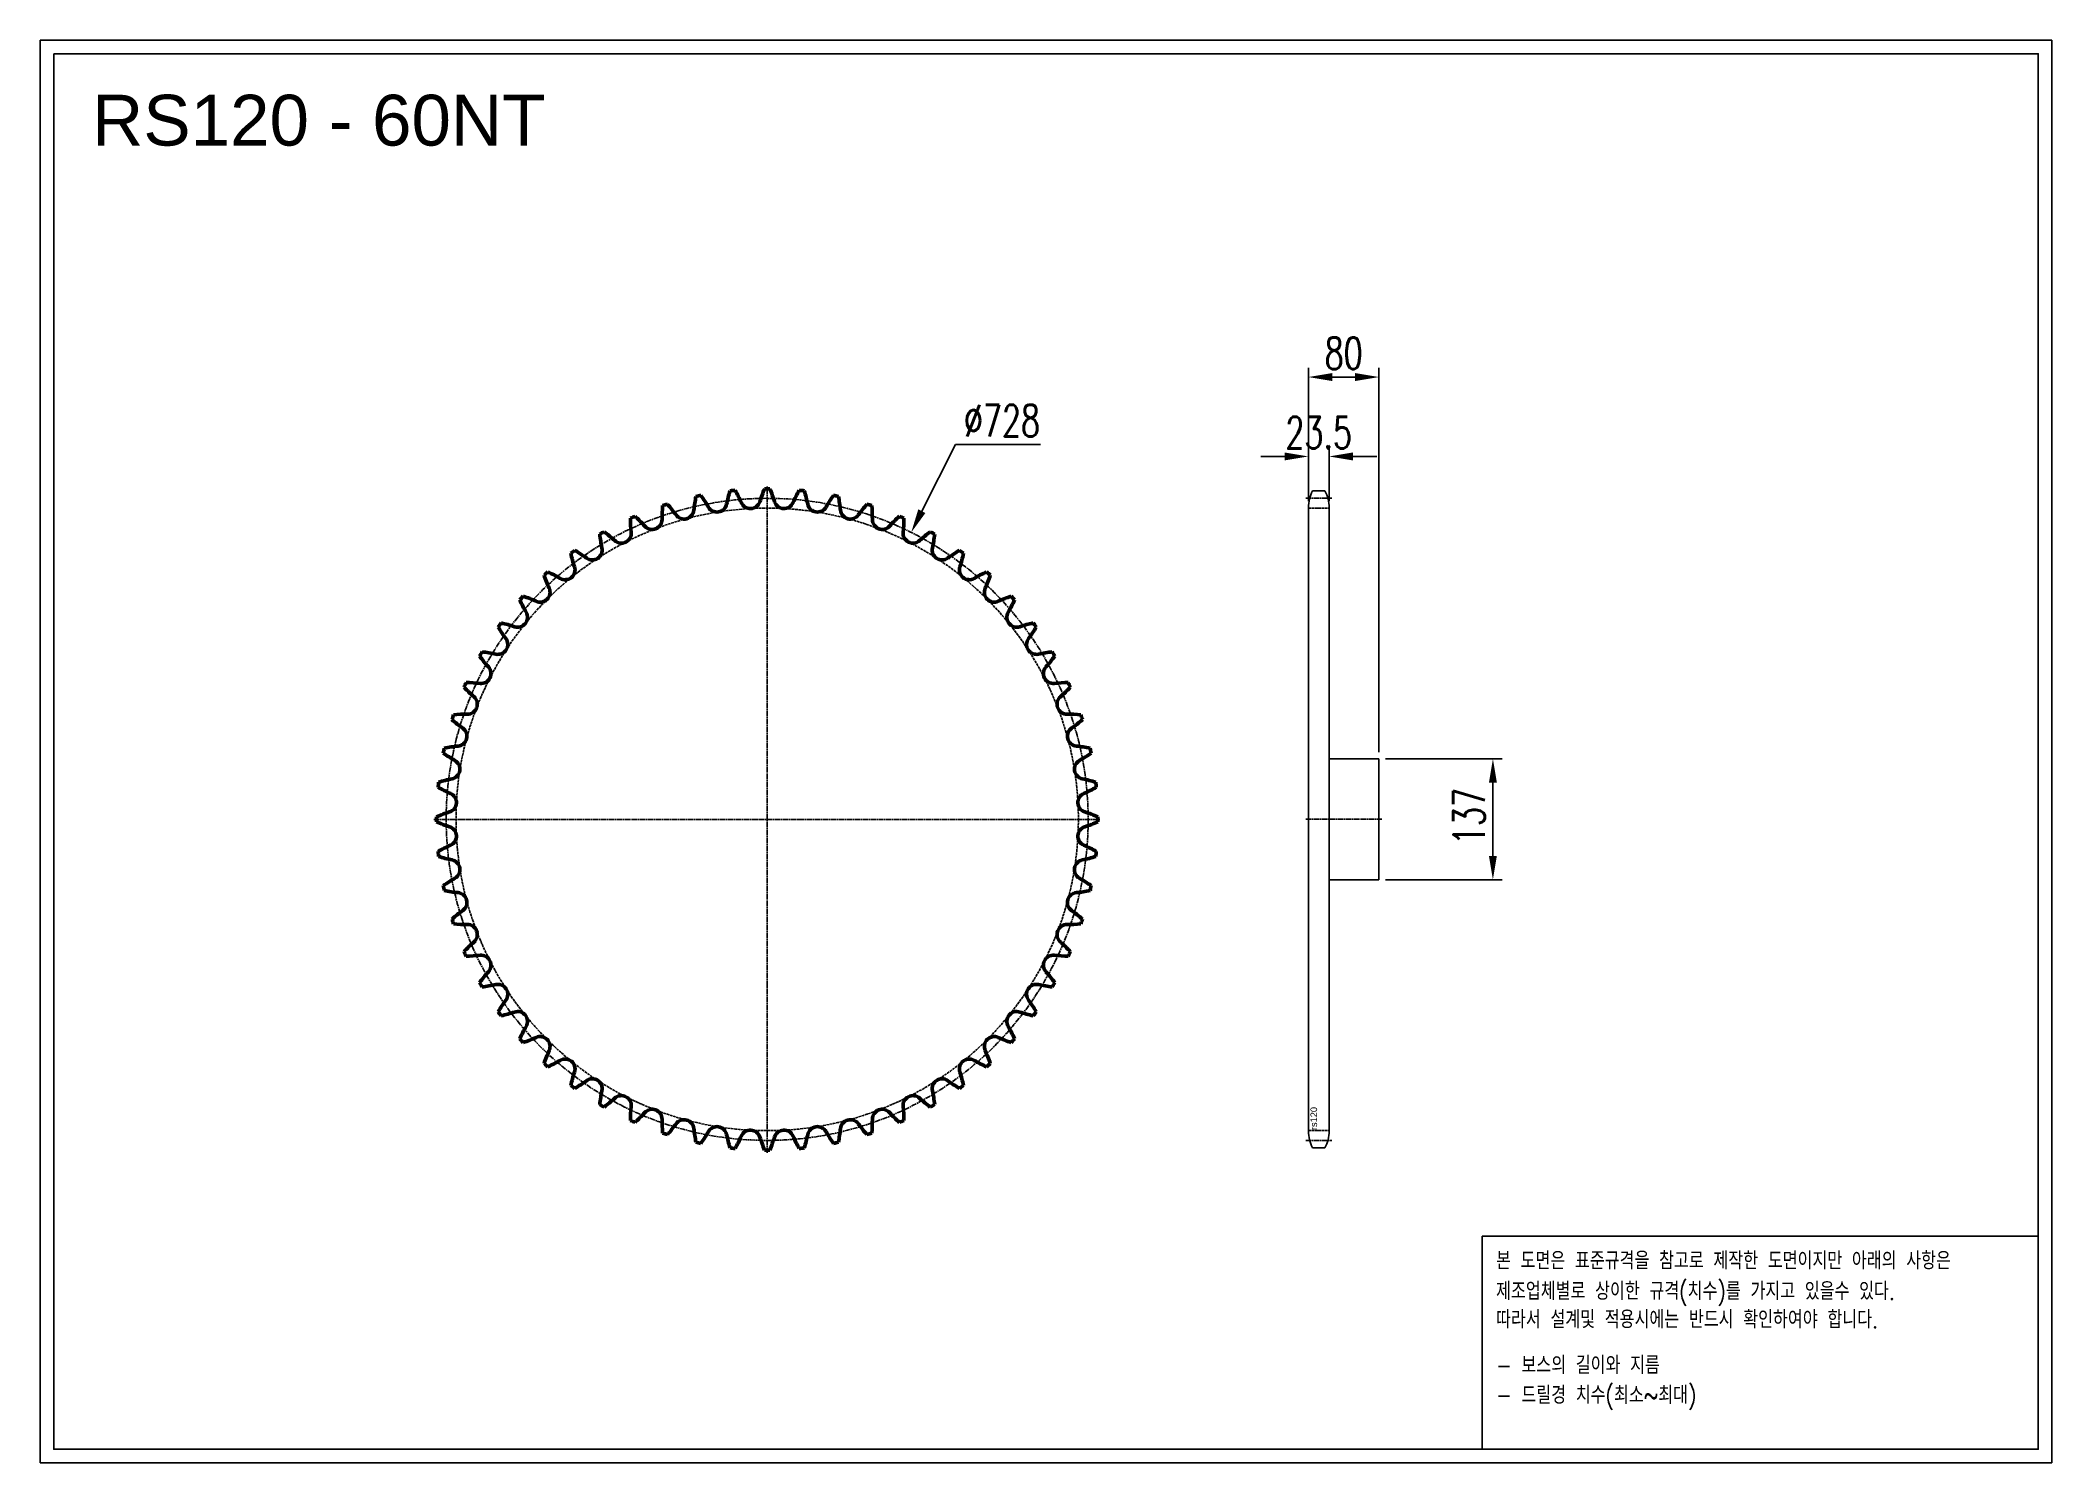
# Model space of a CAD drawing. Header units: millimetres. Extents: x -69196 to -66915, y 45593 to 47206.
import ezdxf

# ---------------------------------------------------------------- set-up
doc = ezdxf.new("R2010")
doc.units = ezdxf.units.MM
for name, pattern in [('AM_ISO02W050', [7.5, 6, -1.5]), ('AM_ISO02W050x2', [3.75, 3, -0.75]), ('AM_ISO08W050', [18, 12, -1.5, 3, -1.5]), ('AM_ISO08W050x2', [9, 6, -0.75, 1.5, -0.75])]:
    doc.linetypes.add(name, pattern=pattern)
for name, color, linetype, lineweight in [('AM_0N', 7, 'Continuous', 50), ('AM_3N', 6, 'AM_ISO02W050', 25), ('AM_7', 4, 'AM_ISO08W050', 25), ('AM_7N', 4, 'AM_ISO08W050', 25)]:
    doc.layers.add(name, color=color, linetype=linetype, lineweight=lineweight)
doc.layers.add('S-DIM', color=7, linetype='Continuous')
doc.styles.add('HAN', font='ROMANS.shx', dxfattribs={"width": 0.7, "bigfont": 'whgtxt.shx'})
doc.styles.add('HSG', font='SIMPLEX.shx', dxfattribs={"width": 0.7, "bigfont": 'HSG.shx'})
doc.styles.get("Standard").update_dxf_attribs({"font": 'arial.ttf'})
doc.dimstyles.new('APP50', dxfattribs={"dimscale": 15, "dimtxt": 2.4, "dimasz": 1.8, "dimexe": 0.7, "dimexo": 0.5, "dimgap": 0.6, "dimtad": 1, "dimtoh": 1, "dimdec": 1, "dimrnd": 0.01, "dimzin": 9, "dimdsep": 46, "dimtxsty": 'HSG', "dimcen": 0, "dimclrd": 1, "dimclre": 1, "dimclrt": 256, "dimazin": 2, "dimtp": 1, "dimtm": 1, "dimtfac": 0.5, "dimtdec": 1, "dimtofl": 0, "dimtmove": 0, "dimatfit": 3, "dimfxl": 0, "dimtvp": 1, "dimtolj": 2, "dimlwd": -1, "dimlwe": -1, "dimarcsym": 0})

# ---------------------------------------------------------------- blocks, each defined once
blk = doc.blocks.new('*D1')
at = {"layer": 'Defpoints', "color": 0, "transparency": 16777216}
for p in [(-67677.8, 46391.3), (-67677.8, 46254.3), (-67548.6, 46254.3)]:
    blk.add_point(p, dxfattribs=at)
at = {"layer": 'S-DIM', "color": 1, "transparency": 16777216}
for p, q in [((-67670.3, 46391.3), (-67538.1, 46391.3)), ((-67548.6, 46364.3), (-67548.6, 46281.3)), ((-67670.3, 46254.3), (-67538.1, 46254.3))]:
    blk.add_line(p, q, dxfattribs=at)
for points in [[(-67553.1, 46364.3), (-67544.1, 46364.3), (-67548.6, 46391.3)], [(-67553.1, 46281.3), (-67544.1, 46281.3), (-67548.6, 46254.3)]]:
    blk.add_solid(points, dxfattribs=at)
at = {"layer": 'S-DIM', "transparency": 16777216, "insert": (-67575.6, 46326), "char_height": 36, "attachment_point": 5, "rotation": 90, "style": 'HSG'}
blk.add_mtext('\\A2;137', dxfattribs=at)
blk = doc.blocks.new('*D2')
at = {"layer": 'Defpoints', "color": 0, "transparency": 16777216}
for p in [(-67734.3, 46734.2), (-67757.8, 46676.1), (-67734.3, 46676.1)]:
    blk.add_point(p, dxfattribs=at)
at = {"layer": 'S-DIM', "color": 1, "transparency": 16777216}
for p, q in [((-67757.8, 46683.6), (-67757.8, 46744.7)), ((-67734.3, 46683.6), (-67734.3, 46744.7)), ((-67784.8, 46734.2), (-67811.8, 46734.2)), ((-67707.3, 46734.2), (-67680.3, 46734.2))]:
    blk.add_line(p, q, dxfattribs=at)
for points in [[(-67784.8, 46738.7), (-67784.8, 46729.7), (-67757.8, 46734.2)], [(-67707.3, 46738.7), (-67707.3, 46729.7), (-67734.3, 46734.2)]]:
    blk.add_solid(points, dxfattribs=at)
at = {"layer": 'S-DIM', "transparency": 16777216, "insert": (-67746.1, 46761.2), "char_height": 36, "attachment_point": 5, "style": 'HSG'}
blk.add_mtext('\\A2;23.5', dxfattribs=at)
blk = doc.blocks.new('*D3')
at = {"layer": 'Defpoints', "color": 0, "transparency": 16777216}
for p in [(-67677.8, 46824.2), (-67757.8, 46676.1), (-67677.8, 46391.3)]:
    blk.add_point(p, dxfattribs=at)
at = {"layer": 'S-DIM', "color": 1, "transparency": 16777216}
for p, q in [((-67757.8, 46683.6), (-67757.8, 46834.7)), ((-67677.8, 46398.8), (-67677.8, 46834.7)), ((-67730.8, 46824.2), (-67704.8, 46824.2))]:
    blk.add_line(p, q, dxfattribs=at)
for points in [[(-67730.8, 46828.7), (-67730.8, 46819.7), (-67757.8, 46824.2)], [(-67704.8, 46828.7), (-67704.8, 46819.7), (-67677.8, 46824.2)]]:
    blk.add_solid(points, dxfattribs=at)
at = {"layer": 'S-DIM', "transparency": 16777216, "insert": (-67717.8, 46851.2), "char_height": 36, "attachment_point": 5, "style": 'HSG'}
blk.add_mtext('\\A2;80', dxfattribs=at)
blk = doc.blocks.new('*D4')
at = {"layer": 'Defpoints', "color": 0, "transparency": 16777216}
for p in [(-68208.2, 46648), (-68534.8, 45997.4)]:
    blk.add_point(p, dxfattribs=at)
at = {"layer": 'S-DIM', "color": 1, "transparency": 16777216}
for p, q in [((-68158.1, 46747.9), (-68196.1, 46672.2)), ((-68061.5, 46747.9), (-68158.1, 46747.9))]:
    blk.add_line(p, q, dxfattribs=at)
blk.add_solid([(-68200.2, 46674.2), (-68192.1, 46670.1), (-68208.2, 46648)], dxfattribs=at)
at = {"layer": 'S-DIM', "transparency": 16777216, "insert": (-68105.3, 46774.9), "char_height": 36, "attachment_point": 5, "style": 'HSG'}
blk.add_mtext('\\A2;∅728', dxfattribs=at)
blk = doc.blocks.new('notice1')
at = {"color": 4}
blk.add_lwpolyline([(-22142.12, 1735.9), (-22053.8, 1735.9), (-22053.8, 1702.07), (-22142.12, 1702.07)], close=True, dxfattribs=at)
at = {"color": 4, "style": 'HAN', "width": 0.8}
for s, p in [('본 도면은 표준규격을 참고로 제작한 도면이지만 아래의 사항은', (-22139.9, 1730.62)), ('제조업체별로 상이한 규격(치수)를 가지고 있을수 있다.', (-22139.9, 1725.78)), ('따라서 설계및 적용시에는 반드시 확인하여야 합니다.', (-22139.9, 1721.28)), ('- 보스의 길이와 지름', (-22139.9, 1714.03)), ('- 드릴경 치수(최소~최대)', (-22139.9, 1709.27))]:
    blk.add_text(s, height=2.7949, dxfattribs=at).set_placement(p)

msp = doc.modelspace()

# ---------------------------------------------------------------- linework, layer by layer
for p, q in [((-67753.07, 46695.13), (-67739.04, 46695.13)), ((-67757.81, 46676.13), (-67757.81, 45969.32)), ((-67734.31, 46676.13), (-67734.31, 45969.32)), ((-67734.31, 46391.28), (-67677.81, 46391.28)), ((-67677.81, 46391.28), (-67677.81, 46254.28)), ((-67677.81, 46254.28), (-67734.31, 46254.28)), ((-67753.07, 45950.32), (-67739.04, 45950.32))]:
    msp.add_line(p, q)
for points in [[(-69195.87, 47206.08), (-66914.87, 47206.08), (-66914.87, 45593.26), (-69195.87, 45593.26)], [(-69180.51, 47190.72), (-66930.23, 47190.72), (-66930.23, 45608.62), (-69180.51, 45608.62)]]:
    msp.add_lwpolyline(points, close=True)
for centre, start, end in [((-67717.31, 46676.13), 152.02179, 180), ((-67774.81, 46676.13), 0, 27.97821), ((-67717.31, 45969.32), 180, 207.97821), ((-67774.81, 45969.32), 332.02179, 0)]:
    msp.add_arc(centre, 40.5, start, end)
at = {"layer": 'AM_0N'}
for centre, radius, start, end in [((-68255.58, 46646.38), 165.39, 162.80081, 168.25), ((-68371.53, 46322.72), 374.93, 95.56232, 96.43768), ((-68552.25, 46615.2), 165.39, 23.75, 29.19919), ((-68222.38, 46632.48), 165.39, 156.80081, 162.25), ((-68371.53, 46322.72), 374.93, 89.56232, 90.43768), ((-68520.69, 46632.48), 165.39, 17.75, 23.19919), ((-68190.82, 46615.2), 165.39, 150.80081, 156.25), ((-68371.53, 46322.72), 374.93, 83.56232, 84.43768), ((-68487.49, 46646.38), 165.39, 11.75, 17.19919), ((-68325.4, 46663.41), 165.39, 174.80081, 180.25), ((-68371.53, 46322.72), 374.93, 107.56232, 108.43768), ((-68609.11, 46571.23), 165.39, 35.75, 41.19919), ((-68465.77, 46674.42), 11.23, 215.75, 354.25), ((-68290.04, 46656.73), 165.39, 168.80081, 174.25), ((-68371.53, 46322.72), 374.93, 101.56232, 102.43768), ((-68581.83, 46594.7), 165.39, 29.75, 35.19919), ((-68428.49, 46682.35), 11.23, 209.75, 348.25), ((-68390.59, 46686.33), 11.23, 203.75, 342.25), ((-68352.48, 46686.33), 11.23, 197.75, 336.25), ((-68314.58, 46682.35), 11.23, 191.75, 330.25), ((-68161.24, 46594.7), 165.39, 144.80081, 150.25), ((-68371.53, 46322.72), 374.93, 77.56232, 78.43768), ((-68453.02, 46656.73), 165.39, 5.75, 11.19919), ((-68277.3, 46674.42), 11.23, 185.75, 324.25), ((-68133.96, 46571.23), 165.39, 138.80081, 144.25), ((-68371.53, 46322.72), 374.93, 71.56232, 72.43768), ((-68417.67, 46663.41), 165.39, 359.75, 5.19919), ((-68371.53, 46322.72), 374.93, 119.56232, 120.43768), ((-68655.59, 46516.41), 165.39, 47.75, 53.19919), ((-68536.83, 46647.14), 11.23, 227.75, 6.25), ((-68371.53, 46322.72), 374.93, 113.56232, 114.43768), ((-68361.27, 46666.37), 165.39, 180.80081, 186.25), ((-68633.78, 46545.04), 165.39, 41.75, 47.19919), ((-68502.02, 46662.64), 11.23, 221.75, 0.25), ((-68241.05, 46662.64), 11.23, 179.75, 318.25), ((-68109.28, 46545.04), 165.39, 132.80081, 138.25), ((-68371.53, 46322.72), 374.93, 65.56232, 66.43768), ((-68206.23, 46647.14), 11.23, 173.75, 312.25), ((-68381.8, 46666.37), 165.39, 353.75, 359.19919), ((-68087.48, 46516.41), 165.39, 126.80081, 132.25), ((-68371.53, 46322.72), 374.93, 59.56232, 60.43768), ((-68371.53, 46322.72), 374.93, 125.56232, 126.43768), ((-68432.94, 46661), 165.39, 192.80081, 198.25), ((-68674.28, 46485.66), 165.39, 53.75, 59.19919), ((-68569.84, 46628.09), 11.23, 233.75, 12.25), ((-68397.24, 46665.56), 165.39, 186.80081, 192.25), ((-68173.23, 46628.09), 11.23, 167.75, 306.25), ((-68345.82, 46665.56), 165.39, 347.75, 353.19919), ((-68068.79, 46485.66), 165.39, 120.80081, 126.25), ((-68371.53, 46322.72), 374.93, 53.56232, 54.43768), ((-68310.13, 46661), 165.39, 341.75, 347.19919), ((-68371.53, 46322.72), 374.93, 131.56232, 132.43768), ((-68689.65, 46453.12), 165.39, 59.75, 65.19919), ((-68600.67, 46605.69), 11.23, 239.75, 18.25), ((-68142.39, 46605.69), 11.23, 161.75, 300.25), ((-68053.42, 46453.12), 165.39, 114.80081, 120.25), ((-68371.53, 46322.72), 374.93, 47.56232, 48.43768), ((-68629, 46580.18), 11.23, 245.75, 24.25), ((-68467.96, 46652.72), 165.39, 198.80081, 204.25), ((-68114.07, 46580.18), 11.23, 155.75, 294.25), ((-68275.11, 46652.72), 165.39, 335.75, 341.19919), ((-68654.5, 46551.86), 11.23, 251.75, 30.25), ((-68371.53, 46322.72), 374.93, 137.56232, 138.43768), ((-68501.93, 46640.84), 165.39, 204.80081, 210.25), ((-68701.54, 46419.15), 165.39, 65.75, 71.19919), ((-68041.53, 46419.15), 165.39, 108.80081, 114.25), ((-68088.57, 46551.86), 11.23, 149.75, 288.25), ((-68241.14, 46640.84), 165.39, 329.75, 335.19919), ((-68371.53, 46322.72), 374.93, 41.56232, 42.43768), ((-68371.53, 46322.72), 374.93, 143.56232, 144.43768), ((-68534.47, 46625.46), 165.39, 210.80081, 216.25), ((-68709.81, 46384.13), 165.39, 71.75, 77.19919), ((-68033.26, 46384.13), 165.39, 102.80081, 108.25), ((-68208.6, 46625.46), 165.39, 323.75, 329.19919), ((-68371.53, 46322.72), 374.93, 35.56232, 36.43768), ((-68371.53, 46322.72), 374.93, 149.56232, 150.43768), ((-68714.37, 46348.43), 165.39, 77.75, 83.19919), ((-68676.9, 46521.03), 11.23, 257.75, 36.25), ((-68066.17, 46521.03), 11.23, 143.75, 282.25), ((-68028.69, 46348.43), 165.39, 96.80081, 102.25), ((-68371.53, 46322.72), 374.93, 29.56232, 30.43768), ((-68565.22, 46606.77), 165.39, 216.80081, 222.25), ((-68695.95, 46488.02), 11.23, 263.75, 42.25), ((-68047.11, 46488.02), 11.23, 137.75, 276.25), ((-68177.85, 46606.77), 165.39, 317.75, 323.19919), ((-68371.53, 46322.72), 374.93, 155.56232, 156.43768), ((-68593.85, 46584.97), 165.39, 222.80081, 228.25), ((-68715.18, 46312.46), 165.39, 83.75, 89.19919), ((-68027.89, 46312.46), 165.39, 90.80081, 96.25), ((-68149.22, 46584.97), 165.39, 311.75, 317.19919), ((-68371.53, 46322.72), 374.93, 23.56232, 24.43768), ((-68371.53, 46322.72), 374.93, 161.56232, 162.43768), ((-68712.23, 46276.59), 165.39, 89.75, 95.19919), ((-68711.46, 46453.21), 11.23, 269.75, 48.25), ((-68031.61, 46453.21), 11.23, 131.75, 270.25), ((-68030.84, 46276.59), 165.39, 84.80081, 90.25), ((-68371.53, 46322.72), 374.93, 17.56232, 18.43768), ((-68620.04, 46560.3), 165.39, 228.80081, 234.25), ((-68723.23, 46416.96), 11.23, 275.75, 54.25), ((-68019.83, 46416.96), 11.23, 125.75, 264.25), ((-68123.02, 46560.3), 165.39, 305.75, 311.19919), ((-68371.53, 46322.72), 374.93, 167.56232, 168.43768), ((-68643.52, 46533.02), 165.39, 234.80081, 240.25), ((-68705.54, 46241.23), 165.39, 95.75, 101.19919), ((-68037.53, 46241.23), 165.39, 78.80081, 84.25), ((-68099.55, 46533.02), 165.39, 299.75, 305.19919), ((-68371.53, 46322.72), 374.93, 11.56232, 12.43768), ((-68731.16, 46379.68), 11.23, 281.75, 60.25), ((-68011.91, 46379.68), 11.23, 119.75, 258.25), ((-68371.53, 46322.72), 374.93, 173.56232, 174.43768), ((-68664.01, 46503.44), 165.39, 240.80081, 246.25), ((-68695.19, 46206.76), 165.39, 101.75, 107.19919), ((-68735.14, 46341.78), 11.23, 287.75, 66.25), ((-68007.93, 46341.78), 11.23, 113.75, 252.25), ((-68047.88, 46206.76), 165.39, 72.80081, 78.25), ((-68079.06, 46503.44), 165.39, 293.75, 299.19919), ((-68371.53, 46322.72), 374.93, 5.56232, 6.43768), ((-68681.3, 46173.57), 165.39, 107.75, 113.19919), ((-68061.77, 46173.57), 165.39, 66.80081, 72.25), ((-68371.53, 46322.72), 374.93, 179.56232, 180.43768), ((-68681.3, 46471.88), 165.39, 246.80081, 252.25), ((-68735.14, 46303.67), 11.23, 293.75, 72.25), ((-68007.93, 46303.67), 11.23, 107.75, 246.25), ((-68061.77, 46471.88), 165.39, 287.75, 293.19919), ((-68371.53, 46322.72), 374.93, 359.56232, 0.43768), ((-68664.01, 46142.01), 165.39, 113.75, 119.19919), ((-68371.53, 46322.72), 374.93, 185.56232, 186.43768), ((-68079.06, 46142.01), 165.39, 60.80081, 66.25), ((-68371.53, 46322.72), 374.93, 353.56232, 354.43768), ((-68695.19, 46438.68), 165.39, 252.80081, 258.25), ((-68731.16, 46265.76), 11.23, 299.75, 78.25), ((-68011.91, 46265.76), 11.23, 101.75, 240.25), ((-68047.88, 46438.68), 165.39, 281.75, 287.19919), ((-68643.52, 46112.42), 165.39, 119.75, 125.19919), ((-68371.53, 46322.72), 374.93, 191.56232, 192.43768), ((-68705.54, 46404.21), 165.39, 258.80081, 264.25), ((-68723.23, 46228.48), 11.23, 305.75, 84.25), ((-68019.83, 46228.48), 11.23, 95.75, 234.25), ((-68037.53, 46404.21), 165.39, 275.75, 281.19919), ((-68099.55, 46112.42), 165.39, 54.80081, 60.25), ((-68371.53, 46322.72), 374.93, 347.56232, 348.43768), ((-68620.04, 46085.15), 165.39, 125.75, 131.19919), ((-68123.02, 46085.15), 165.39, 48.80081, 54.25), ((-68371.53, 46322.72), 374.93, 197.56232, 198.43768), ((-68712.23, 46368.85), 165.39, 264.80081, 270.25), ((-68711.46, 46192.24), 11.23, 311.75, 90.25), ((-68031.61, 46192.24), 11.23, 89.75, 228.25), ((-68030.84, 46368.85), 165.39, 269.75, 275.19919), ((-68371.53, 46322.72), 374.93, 341.56232, 342.43768), ((-68593.85, 46060.47), 165.39, 131.75, 137.19919), ((-68371.53, 46322.72), 374.93, 203.56232, 204.43768), ((-68715.18, 46332.99), 165.39, 270.80081, 276.25), ((-68695.95, 46157.42), 11.23, 317.75, 96.25), ((-68047.11, 46157.42), 11.23, 83.75, 222.25), ((-68027.89, 46332.99), 165.39, 263.75, 269.19919), ((-68149.22, 46060.47), 165.39, 42.80081, 48.25), ((-68371.53, 46322.72), 374.93, 335.56232, 336.43768), ((-68565.22, 46038.67), 165.39, 137.75, 143.19919), ((-68177.85, 46038.67), 165.39, 36.80081, 42.25), ((-68371.53, 46322.72), 374.93, 209.56232, 210.43768), ((-68714.37, 46297.01), 165.39, 276.80081, 282.25), ((-68676.9, 46124.42), 11.23, 323.75, 102.25), ((-68066.17, 46124.42), 11.23, 77.75, 216.25), ((-68028.69, 46297.01), 165.39, 257.75, 263.19919), ((-68371.53, 46322.72), 374.93, 329.56232, 330.43768), ((-68534.47, 46019.98), 165.39, 143.75, 149.19919), ((-68371.53, 46322.72), 374.93, 215.56232, 216.43768), ((-68709.81, 46261.32), 165.39, 282.80081, 288.25), ((-68654.5, 46093.58), 11.23, 329.75, 108.25), ((-68088.57, 46093.58), 11.23, 71.75, 210.25), ((-68033.26, 46261.32), 165.39, 251.75, 257.19919), ((-68208.6, 46019.98), 165.39, 30.80081, 36.25), ((-68371.53, 46322.72), 374.93, 323.56232, 324.43768), ((-68501.93, 46004.61), 165.39, 149.75, 155.19919), ((-68629, 46065.26), 11.23, 335.75, 114.25), ((-68114.07, 46065.26), 11.23, 65.75, 204.25), ((-68241.14, 46004.61), 165.39, 24.80081, 30.25), ((-68371.53, 46322.72), 374.93, 221.56232, 222.43768), ((-68701.54, 46226.29), 165.39, 288.80081, 294.25), ((-68467.96, 45992.72), 165.39, 155.75, 161.19919), ((-68275.11, 45992.72), 165.39, 18.80081, 24.25), ((-68041.53, 46226.29), 165.39, 245.75, 251.19919), ((-68371.53, 46322.72), 374.93, 317.56232, 318.43768), ((-68371.53, 46322.72), 374.93, 227.56232, 228.43768), ((-68689.65, 46192.33), 165.39, 294.80081, 300.25), ((-68600.67, 46039.76), 11.23, 341.75, 120.25), ((-68432.94, 45984.45), 165.39, 161.75, 167.19919), ((-68142.39, 46039.76), 11.23, 59.75, 198.25), ((-68310.13, 45984.45), 165.39, 12.80081, 18.25), ((-68053.42, 46192.33), 165.39, 239.75, 245.19919), ((-68371.53, 46322.72), 374.93, 311.56232, 312.43768), ((-68371.53, 46322.72), 374.93, 233.56232, 234.43768), ((-68674.28, 46159.79), 165.39, 300.80081, 306.25), ((-68569.84, 46017.36), 11.23, 347.75, 126.25), ((-68397.24, 45979.88), 165.39, 167.75, 173.19919), ((-68536.83, 45998.3), 11.23, 353.75, 132.25), ((-68206.23, 45998.3), 11.23, 47.75, 186.25), ((-68173.23, 46017.36), 11.23, 53.75, 192.25), ((-68345.82, 45979.88), 165.39, 6.80081, 12.25), ((-68068.79, 46159.79), 165.39, 233.75, 239.19919), ((-68371.53, 46322.72), 374.93, 305.56232, 306.43768), ((-68371.53, 46322.72), 374.93, 239.56232, 240.43768), ((-68655.59, 46129.04), 165.39, 306.80081, 312.25), ((-68361.27, 45979.07), 165.39, 173.75, 179.19919), ((-68633.78, 46100.41), 165.39, 312.80081, 318.25), ((-68502.02, 45982.8), 11.23, 359.75, 138.25), ((-68241.05, 45982.8), 11.23, 41.75, 180.25), ((-68109.28, 46100.41), 165.39, 221.75, 227.19919), ((-68381.8, 45979.07), 165.39, 0.80081, 6.25), ((-68087.48, 46129.04), 165.39, 227.75, 233.19919), ((-68371.53, 46322.72), 374.93, 299.56232, 300.43768), ((-68371.53, 46322.72), 374.93, 245.56232, 246.43768), ((-68325.4, 45982.03), 165.39, 179.75, 185.19919), ((-68371.53, 46322.72), 374.93, 251.56232, 252.43768), ((-68609.11, 46074.21), 165.39, 318.80081, 324.25), ((-68465.77, 45971.02), 11.23, 5.75, 144.25), ((-68290.04, 45988.72), 165.39, 185.75, 191.19919), ((-68581.83, 46050.74), 165.39, 324.80081, 330.25), ((-68428.49, 45963.1), 11.23, 11.75, 150.25), ((-68255.58, 45999.07), 165.39, 191.75, 197.19919), ((-68552.25, 46030.25), 165.39, 330.80081, 336.25), ((-68390.59, 45959.12), 11.23, 17.75, 156.25), ((-68222.38, 46012.96), 165.39, 197.75, 203.19919), ((-68520.69, 46012.96), 165.39, 336.80081, 342.25), ((-68352.48, 45959.12), 11.23, 23.75, 162.25), ((-68190.82, 46030.25), 165.39, 203.75, 209.19919), ((-68487.49, 45999.07), 165.39, 342.80081, 348.25), ((-68314.58, 45963.1), 11.23, 29.75, 168.25), ((-68161.24, 46050.74), 165.39, 209.75, 215.19919), ((-68453.02, 45988.72), 165.39, 348.80081, 354.25), ((-68277.3, 45971.02), 11.23, 35.75, 174.25), ((-68133.96, 46074.21), 165.39, 215.75, 221.19919), ((-68371.53, 46322.72), 374.93, 287.56232, 288.43768), ((-68417.67, 45982.03), 165.39, 354.80081, 0.25), ((-68371.53, 46322.72), 374.93, 293.56232, 294.43768), ((-68371.53, 46322.72), 374.93, 257.56232, 258.43768), ((-68371.53, 46322.72), 374.93, 263.56232, 264.43768), ((-68371.53, 46322.72), 374.93, 269.56232, 270.43768), ((-68371.53, 46322.72), 374.93, 275.56232, 276.43768), ((-68371.53, 46322.72), 374.93, 281.56232, 282.43768)]:
    msp.add_arc(centre, radius, start, end, dxfattribs=at)
at = {"layer": 'AM_3N', "linetype": 'AM_ISO02W050x2'}
for p, q in [((-67757.81, 46675.6), (-67734.31, 46675.6)), ((-67757.81, 45969.84), (-67734.31, 45969.84))]:
    msp.add_line(p, q, dxfattribs=at)
msp.add_circle((-68371.53, 46322.72), 352.88, dxfattribs=at)
at = {"layer": 'AM_7', "linetype": 'AM_ISO08W050x2'}
for p, q in [((-67760.81, 46686.72), (-67731.31, 46686.72)), ((-67760.81, 46322.78), (-67674.38, 46322.78)), ((-67760.81, 45958.73), (-67731.31, 45958.73))]:
    msp.add_line(p, q, dxfattribs=at)
msp.add_circle((-68371.53, 46322.72), 363.99, dxfattribs=at)
at = {"layer": 'AM_7N', "linetype": 'AM_ISO08W050x2'}
for p, q in [((-68371.53, 45944.8), (-68371.53, 46700.65)), ((-68749.46, 46322.72), (-67993.61, 46322.72))]:
    msp.add_line(p, q, dxfattribs=at)

# ---------------------------------------------------------------- block references
at = {"xscale": 7.140013238963402, "yscale": 7.140013238963402, "zscale": 7.140013238963402}
msp.add_blockref('notice1', (90534.17, 33455.83), dxfattribs=at)

# ---------------------------------------------------------------- texts
msp.add_text('RS120 - 60NT', height=57.601).set_placement((-69137.13, 47086.65))
msp.add_text('rs120', height=7.5, rotation=90).set_placement((-67747.96, 45970.42))

# ---------------------------------------------------------------- dimensions: what is measured, and where the dimension line sits
at = {"layer": 'S-DIM'}
dim = msp.add_linear_dim(base=(-67677.81, 46824.25), p1=(-67757.81, 46676.13), p2=(-67677.81, 46391.28), dimstyle='APP50', dxfattribs=at)
dim.commit()
dim.dimension.update_dxf_attribs({"geometry": '*D3', "text_midpoint": (-67717.81, 46851.25)})
dim = msp.add_diameter_dim_2p(p1=(-68534.82, 45997.41), p2=(-68208.25, 46648.04), dimstyle='APP50', dxfattribs=at)
dim.commit()
dim.dimension.update_dxf_attribs({"geometry": '*D4', "text_midpoint": (-68105.31, 46747.93), "dimtype": 131})
dim = msp.add_linear_dim(base=(-67734.31, 46734.25), p1=(-67757.81, 46676.13), p2=(-67734.31, 46676.13), dimstyle='APP50', dxfattribs=at)
dim.commit()
dim.dimension.update_dxf_attribs({"geometry": '*D2', "text_midpoint": (-67746.06, 46734.25), "dimtype": 128})
dim = msp.add_linear_dim(base=(-67548.59, 46254.28), p1=(-67677.81, 46391.28), p2=(-67677.81, 46254.28), angle=90, dimstyle='APP50', dxfattribs=at)
dim.commit()
dim.dimension.update_dxf_attribs({"geometry": '*D1', "text_midpoint": (-67548.59, 46326), "dimtype": 128})

doc.saveas('drawing.dxf')
